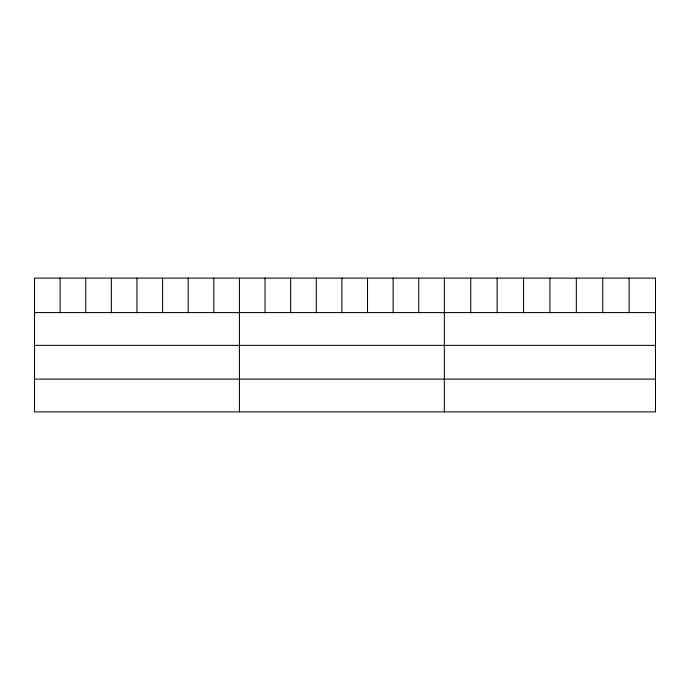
<?xml version="1.0" encoding="UTF-8"?>
<svg xmlns="http://www.w3.org/2000/svg" width="690" height="690" viewBox="0 0 690 690"><rect width="100%" height="100%" fill="white"/><g stroke="black" fill="none" stroke-linecap="round" stroke-linejoin="round"><path stroke-width="1.03" d="M34.5 312.605L655.5 312.605M34.5 345.371L655.5 345.371M34.5 379.129L655.5 379.129M629.107 278.113L629.107 312.605M602.715 278.113L602.715 312.605M576.323 278.113L576.323 312.605M549.93 278.113L549.93 312.605M523.538 278.113L523.538 312.605M497.145 278.113L497.145 312.605M470.752 278.113L470.752 312.605M444.36 278.113L444.36 411.887M418.744 278.113L418.744 312.605M393.128 278.113L393.128 312.605M367.511 278.113L367.511 312.605M341.895 278.113L341.895 312.605M316.279 278.113L316.279 312.605M290.663 278.113L290.663 312.605M265.046 278.113L265.046 312.605M239.43 278.113L239.43 411.887M213.814 278.113L213.814 312.605M188.197 278.113L188.197 312.605M162.581 278.113L162.581 312.605M136.965 278.113L136.965 312.605M111.349 278.113L111.349 312.605M85.733 278.113L85.733 312.605M60.116 278.113L60.116 312.605M655.5 278.113L34.5 278.113L34.5 411.887L655.5 411.887L655.5 278.113"/></g></svg>
